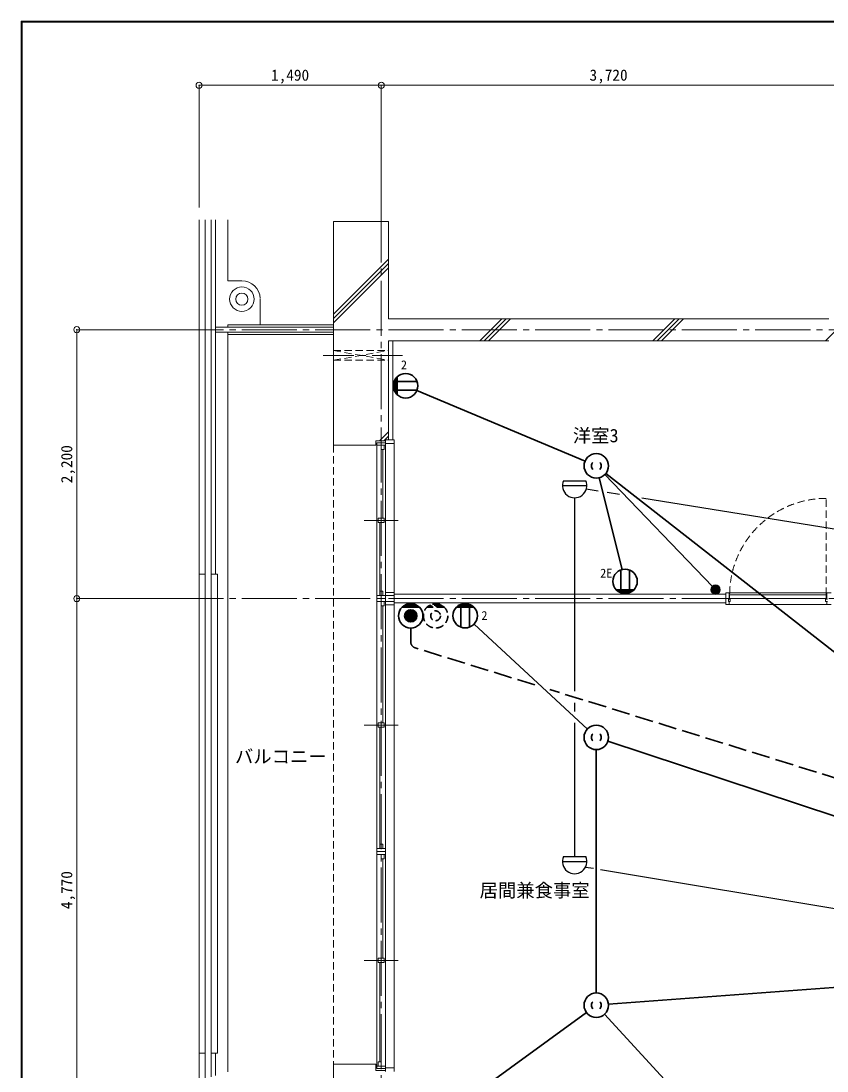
# Model space of a CAD drawing. Units: millimetres at full size, sheet at 1:50. Extents: x -9674 to 9699, y -6794 to 6791.
# Drawn here: x -9674 to -3081, y -1799 to 6791 of the extents above; entities that cross this region are included whole.
import ezdxf
from ezdxf.enums import TextEntityAlignment as Align

# ---------------------------------------------------------------- set-up
doc = ezdxf.new("R2010")
doc.units = ezdxf.units.MM
doc.header["$LTSCALE"] = 50
doc.header["$PDMODE"] = 32
doc.header["$PDSIZE"] = 50
for name, pattern in [('CHAIN1', [8, 5, -1, 1, -1]), ('CHAIN2', [12, 9, -1, 1, -1]), ('DASHED1', [1.8, 1.2, -0.6]), ('DASHED3', [4, 3, -1])]:
    doc.linetypes.add(name, pattern=pattern)
for name, color, linetype, lineweight in [('0-0_図面枠', 7, 'Continuous', 9), ('1-0_芯', 134, 'CHAIN2', 9), ('1-1_躯体', 134, 'Continuous', 9), ('1-2_間仕切', 134, 'Continuous', 9), ('1-3_建具', 134, 'Continuous', 9), ('1-6_ﾊﾞﾙｺﾆｰ・階段', 134, 'Continuous', 9), ('1-7_その他', 134, 'DASHED1', 9), ('1-8_ハッチ', 134, 'Continuous', 9), ('1-B_寸法', 134, 'Continuous', 9), ('1-C_梁', 134, 'DASHED1', 9), ('2-0_芯', 2, 'Continuous', 35), ('3-2', 3, 'DASHED1', 35), ('3-3', 1, 'Continuous', 25), ('3-E', 3, 'Continuous', 35)]:
    doc.layers.add(name, color=color, linetype=linetype, lineweight=lineweight)
doc.layers.add('1-A_文字', color=134, linetype='Continuous')
doc.styles.add('ＭＳ ゴシック', font='')
doc.styles.get('ＭＳ ゴシック').set_extended_font_data('MS Gothic')

msp = doc.modelspace()

# ---------------------------------------------------------------- linework, layer by layer
at = {"layer": '0-0_図面枠'}
for p, q in [((-9673.92, 6791.43), (-9673.92, -6793.93)), ((-9672.16, 6789.66), (-9672.16, -6792.16)), ((9697.16, 6789.66), (-9672.16, 6789.66)), ((-9670.4, 6787.9), (-9670.4, -6790.4)), ((9695.4, 6787.9), (-9670.4, 6787.9)), ((-9668.64, -6788.64), (-9668.64, 6786.14)), ((-9668.64, 6786.14), (9693.64, 6786.14)), ((-9666.87, 6784.38), (-9666.87, -6786.88)), ((9691.87, 6784.38), (-9666.87, 6784.38)), ((-9665.11, 6782.61), (-9665.11, -6785.11)), ((9690.11, 6782.61), (-9665.11, 6782.61)), ((9688.35, 6780.85), (-9663.35, 6780.85)), ((-9663.35, 6780.85), (-9663.35, -6783.35))]:
    msp.add_line(p, q, dxfattribs=at)
msp.add_lwpolyline([(9698.92, -6793.93), (9698.92, 6791.43), (-9673.92, 6791.43)], dxfattribs=at)
at = {"layer": '1-0_芯'}
for p, q in [((-6727.33, 5265.57), (-6727.33, -3704.43)), ((-8467.33, 4265.57), (8542.67, 4265.57)), ((-8467.33, 2065.57), (-3007.33, 2065.57))]:
    msp.add_line(p, q, dxfattribs=at)
at = {"layer": '1-1_躯体'}
for p, q in [((-6667.33, 5150.57), (-7117.33, 5150.57)), ((-7117.33, 5150.57), (-7117.33, 3320.57)), ((-6667.33, 5150.57), (-6667.33, 4355.57)), ((-3067.33, 4355.57), (-6667.33, 4355.57)), ((-3067.33, 4175.57), (-6667.33, 4175.57)), ((-6667.33, 4175.57), (-6667.33, 3365.57)), ((-6692.33, 3355.57), (-6772.33, 3355.57)), ((-6772.33, 3355.57), (-6772.33, 3320.57)), ((-6772.33, 3320.57), (-7117.33, 3320.57)), ((-6772.33, -1744.43), (-7117.33, -1744.43)), ((-7117.33, -1744.43), (-7117.33, -3664.43)), ((-6772.33, -1794.43), (-6772.33, -1744.43)), ((-6692.33, -1794.43), (-6772.33, -1794.43))]:
    msp.add_line(p, q, dxfattribs=at)
at = {"layer": '1-2_間仕切'}
for p, q in [((-6620.33, 2100.57), (-3907.33, 2100.57)), ((-6620.33, 2030.57), (-3907.33, 2030.57))]:
    msp.add_line(p, q, dxfattribs=at)
at = {"layer": '1-3_建具'}
for p, q in [((-6762.33, 3340.57), (-6762.33, 3305.57)), ((-6762.33, 3340.57), (-6692.33, 3340.57)), ((-6692.33, 3320.57), (-6762.33, 3320.57)), ((-6762.33, 3305.57), (-6762.33, 2105.57)), ((-6727.33, 3285.57), (-6727.33, 3320.57)), ((-6703.33, 3285.57), (-6727.33, 3285.57)), ((-6715.33, 3285.57), (-6715.33, 2723.07)), ((-6703.33, 3285.57), (-6703.33, 3320.57)), ((-6692.33, 3305.57), (-6692.33, 3340.57)), ((-6692.33, 3305.57), (-6692.33, 2105.57)), ((-6620.33, -1774.43), (-6620.33, 3335.57)), ((-6865.81, 2705.57), (-6588.85, 2705.57)), ((-6751.33, 2688.07), (-6751.33, 2723.07)), ((-6703.33, 2688.07), (-6751.33, 2688.07)), ((-6739.33, 2688.07), (-6739.33, 2125.57)), ((-6727.33, 2688.07), (-6727.33, 2723.07)), ((-6762.33, 2105.57), (-6762.33, 2025.57)), ((-6692.33, 2090.57), (-6762.33, 2090.57)), ((-6762.33, 2065.57), (-6692.33, 2065.57)), ((-6715.33, 2125.57), (-6739.33, 2125.57)), ((-6739.33, 2125.57), (-6739.33, 2090.57)), ((-6715.33, 2125.57), (-6715.33, 2090.57)), ((-6692.33, 2115.57), (-6620.33, 2115.57)), ((-6692.33, 2025.57), (-6692.33, 2105.57)), ((-6692.33, 2090.57), (-6620.33, 2090.57)), ((-3882.33, 2113.07), (-3907.33, 2113.07)), ((-3907.33, 2113.07), (-3907.33, 2018.07)), ((-3082.33, 2113.07), (-3882.33, 2113.07)), ((-3882.33, 2060.57), (-3882.33, 2113.07)), ((-3877.33, 2095.57), (-3877.33, 2065.57)), ((-3087.33, 2095.57), (-3877.33, 2095.57)), ((-3877.33, 2065.57), (-3087.33, 2065.57)), ((-3087.33, 2065.57), (-3087.33, 2095.57)), ((-3047.33, 2113.07), (-3082.33, 2113.07)), ((-3082.33, 2060.57), (-3082.33, 2113.07)), ((-6692.33, 2040.57), (-6762.33, 2040.57)), ((-6762.33, 2025.57), (-6762.33, 35.57)), ((-6727.33, 2005.57), (-6727.33, 2040.57)), ((-6703.33, 2005.57), (-6727.33, 2005.57)), ((-6715.33, 2005.57), (-6715.33, 1048.07)), ((-6703.33, 2005.57), (-6703.33, 2040.57)), ((-6692.33, 2040.57), (-6620.33, 2040.57)), ((-6692.33, 2025.57), (-6692.33, 35.57)), ((-6692.33, 2015.57), (-6620.33, 2015.57)), ((-3882.33, 2018.07), (-3907.33, 2018.07)), ((-3887.33, 2060.57), (-3887.33, 2040.57)), ((-3887.33, 2060.57), (-3872.33, 2060.57)), ((-3887.33, 2040.57), (-3872.33, 2040.57)), ((-3882.33, 2040.57), (-3882.33, 2018.07)), ((-3882.33, 2018.07), (-3082.33, 2018.07)), ((-3872.33, 2060.57), (-3872.33, 2040.57)), ((-3092.33, 2060.57), (-3092.33, 2040.57)), ((-3077.33, 2060.57), (-3092.33, 2060.57)), ((-3092.33, 2040.57), (-3077.33, 2040.57)), ((-3082.33, 2040.57), (-3082.33, 2018.07)), ((-3047.33, 2018.07), (-3082.33, 2018.07)), ((-6751.33, 1013.07), (-6751.33, 1048.07)), ((-6727.33, 1013.07), (-6727.33, 1048.07)), ((-6865.81, 1030.57), (-6588.85, 1030.57)), ((-6703.33, 1013.07), (-6751.33, 1013.07)), ((-6739.33, 1013.07), (-6739.33, 55.57)), ((-6762.33, 35.57), (-6762.33, -44.43)), ((-6692.33, 20.57), (-6762.33, 20.57)), ((-6715.33, 55.57), (-6739.33, 55.57)), ((-6739.33, 55.57), (-6739.33, 20.57)), ((-6715.33, 55.57), (-6715.33, 20.57)), ((-6692.33, -44.43), (-6692.33, 35.57)), ((-6762.33, -4.43), (-6692.33, -4.43)), ((-6692.33, -29.43), (-6762.33, -29.43)), ((-6762.33, -44.43), (-6762.33, -1744.43)), ((-6727.33, -64.43), (-6727.33, -29.43)), ((-6703.33, -64.43), (-6727.33, -64.43)), ((-6715.33, -64.43), (-6715.33, -876.93)), ((-6703.33, -64.43), (-6703.33, -29.43)), ((-6692.33, -44.43), (-6692.33, -1744.43)), ((-6865.81, -894.43), (-6588.85, -894.43)), ((-6751.33, -911.93), (-6751.33, -876.93)), ((-6703.33, -911.93), (-6751.33, -911.93)), ((-6739.33, -911.93), (-6739.33, -1724.43)), ((-6727.33, -911.93), (-6727.33, -876.93)), ((-6762.33, -1779.43), (-6762.33, -1744.43)), ((-6692.33, -1759.43), (-6762.33, -1759.43)), ((-6762.33, -1779.43), (-6692.33, -1779.43)), ((-6751.33, -1724.43), (-6727.33, -1724.43)), ((-6751.33, -1724.43), (-6751.33, -1759.43)), ((-6727.33, -1724.43), (-6727.33, -1759.43)), ((-6692.33, -1744.43), (-6692.33, -1779.43)), ((-6692.33, -1804.43), (-6692.33, -1774.43))]:
    msp.add_line(p, q, dxfattribs=at)
at = {"layer": '1-3_建具', "linetype": 'DASHED1'}
msp.add_line((-3087.33, 2095.57), (-3087.33, 2885.57), dxfattribs=at)
at = {"layer": '1-3_建具'}
for points in [[(-6620.33, 3365.57), (-6620.33, 3335.57), (-6692.33, 3335.57)], [(-6620.33, 3365.57), (-6692.33, 3365.57), (-6692.33, 3335.57)], [(-6703.33, 2688.07), (-6703.33, 2723.07), (-6751.33, 2723.07)], [(-6703.33, 1013.07), (-6703.33, 1048.07), (-6751.33, 1048.07)], [(-6703.33, -911.93), (-6703.33, -876.93), (-6751.33, -876.93)], [(-6620.33, -1804.43), (-6620.33, -1774.43), (-6692.33, -1774.43)]]:
    msp.add_lwpolyline(points, dxfattribs=at)
at = {"layer": '1-3_建具', "linetype": 'DASHED1'}
msp.add_arc((-3087.33, 2095.57), 790, 90, 180, dxfattribs=at)
at = {"layer": '1-6_ﾊﾞﾙｺﾆｰ・階段'}
for p, q in [((-8217.33, -1878.43), (-8217.33, 5165.57)), ((-8167.33, -1863.07), (-8167.33, 5165.57)), ((-8117.33, -1847.72), (-8117.33, 5165.57)), ((-8082.33, 2265.57), (-8082.33, 5165.57)), ((-7982.33, 4665.57), (-7982.33, 5165.57)), ((-7867.33, 4665.57), (-7982.33, 4665.57)), ((-7717.33, 4515.57), (-7717.33, 4305.57)), ((-7117.33, 4305.57), (-7982.33, 4305.57)), ((-7982.33, 4305.57), (-7982.33, 4285.57)), ((-7117.33, 4285.57), (-8082.33, 4285.57)), ((-7117.33, 4245.57), (-8082.33, 4245.57)), ((-7982.33, 4245.57), (-7982.33, -1806.26)), ((-7117.33, 4225.57), (-7982.33, 4225.57)), ((-8167.33, 2265.57), (-8217.33, 2265.57)), ((-8067.33, 2265.57), (-8117.33, 2265.57)), ((-8067.33, -1654.43), (-8067.33, 2265.57)), ((-8167.33, -1654.43), (-8217.33, -1654.43)), ((-8067.33, -1654.43), (-8117.33, -1654.43)), ((-8082.33, -1836.97), (-8082.33, -1654.43))]:
    msp.add_line(p, q, dxfattribs=at)
for radius in [100, 50]:
    msp.add_circle((-7867.33, 4515.57), radius, dxfattribs=at)
msp.add_arc((-7867.33, 4515.57), 150, 2.22671, 90, dxfattribs=at)
at = {"layer": '1-7_その他', "linetype": 'CHAIN1'}
msp.add_line((-6552.33, 4055.57), (-7217.33, 4055.57), dxfattribs=at)
at = {"layer": '1-7_その他'}
for p, q in [((-7117.33, 4095.57), (-6667.33, 4015.57)), ((-7117.33, 4015.57), (-6667.33, 4095.57)), ((-7117.33, 4095.57), (-6667.33, 4095.57)), ((-7117.33, 4015.57), (-6667.33, 4015.57))]:
    msp.add_line(p, q, dxfattribs=at)
at = {"layer": '1-8_ハッチ'}
for p, q in [((-7117.33, 4393.01), (-6667.33, 4843.01)), ((-7117.33, 4357.66), (-6667.33, 4807.66)), ((-7117.33, 4322.3), (-6667.33, 4772.3)), ((-3092.13, 4175.57), (-2617.33, 4650.37)), ((-5920.56, 4175.57), (-5740.56, 4355.57)), ((-5885.2, 4175.57), (-5705.2, 4355.57)), ((-5849.84, 4175.57), (-5669.84, 4355.57)), ((-4506.34, 4175.57), (-4326.34, 4355.57)), ((-4470.99, 4175.57), (-4290.99, 4355.57)), ((-4435.63, 4175.57), (-4255.63, 4355.57)), ((-6632.33, 4175.57), (-6632.33, 3365.57)), ((-6740.56, 3355.57), (-6667.33, 3428.8)), ((-6705.2, 3355.57), (-6667.33, 3393.45)), ((-6775.56, 3320.57), (-6772.33, 3323.8))]:
    msp.add_line(p, q, dxfattribs=at)
at = {"layer": '1-B_寸法'}
for p, q in [((-8217.33, 5265.57), (-8217.33, 6265.57)), ((-8217.33, 6265.57), (-6727.33, 6265.57)), ((-6727.33, 5265.57), (-6727.33, 6265.57)), ((-6727.33, 6265.57), (-3007.33, 6265.57)), ((-9217.33, 4265.57), (-8467.33, 4265.57)), ((-9217.33, 4265.57), (-9217.33, 2065.57)), ((-9217.33, 2065.57), (-8467.33, 2065.57)), ((-9217.33, 2065.57), (-9217.33, -2704.43))]:
    msp.add_line(p, q, dxfattribs=at)
for p in [(-8217.33, 6265.57), (-6727.33, 6265.57), (-9217.33, 4265.57), (-9217.33, 2065.57)]:
    msp.add_point(p, dxfattribs=at)
at = {"layer": '1-C_梁'}
msp.add_line((-7117.33, 3320.57), (-7117.33, -1744.43), dxfattribs=at)
at = {"layer": '2-0_芯'}
for p, q in [((-6607.07, 3868.19), (-6607.07, 3745.57)), ((-6601.07, 3875.22), (-6601.07, 3738.53)), ((-6598.07, 3878.29), (-6598.07, 3735.46)), ((-6625.07, 3831.2), (-6625.07, 3782.56)), ((-6621.75, 3841.88), (-6434.36, 3841.88)), ((-6619.07, 3848.34), (-6619.07, 3765.41)), ((-6613.07, 3859.55), (-6613.07, 3754.2)), ((-6621.75, 3771.88), (-6434.36, 3771.88)), ((-6435.84, 3768.15), (-5060.29, 3190.42)), ((-4757, 2303.52), (-4943.95, 3054.66)), ((-4017.38, 2164.24), (-4898.75, 3079.66)), ((-1859.27, 718.38), (-4889.36, 3090.07)), ((-4767.84, 2112.77), (-4767.84, 2300.16)), ((-4697.84, 2112.77), (-4697.84, 2300.16)), ((-4027.11, 2147.91), (-3957.7, 2147.91)), ((-4022.86, 2157.51), (-3961.95, 2157.51)), ((-4014.01, 2167.11), (-3970.8, 2167.11)), ((-4661.43, 2136.45), (-4804.26, 2136.45)), ((-4664.5, 2133.45), (-4801.19, 2133.45)), ((-4671.53, 2127.45), (-4794.15, 2127.45)), ((-4680.16, 2121.45), (-4785.52, 2121.45)), ((-4691.38, 2115.45), (-4774.31, 2115.45)), ((-4708.52, 2109.45), (-4757.16, 2109.45)), ((-4028.41, 2138.31), (-3956.4, 2138.31)), ((-4027.11, 2128.7), (-3957.7, 2128.7)), ((-4022.86, 2119.1), (-3961.95, 2119.1)), ((-4014.01, 2109.5), (-3970.8, 2109.5)), ((-5969.46, 1995.49), (-6112.29, 1995.49)), ((-5972.53, 1998.49), (-6109.21, 1998.49)), ((-5979.56, 2004.49), (-6102.18, 2004.49)), ((-5988.19, 2010.49), (-6093.55, 2010.49)), ((-5999.41, 2016.49), (-6082.34, 2016.49)), ((-6075.87, 2019.17), (-6075.87, 1831.78)), ((-6016.55, 2022.49), (-6065.19, 2022.49)), ((-6005.87, 2019.17), (-6005.87, 1831.78)), ((-5967.55, 1857.45), (-5041.4, 998.11)), ((-3001.33, 279.66), (-4873.16, 898.7)), ((-4968.1, 830.1), (-4968.1, -1161.15)), ((-2028.15, -1041.66), (-4868.38, -1253.7)), ((-6163.67, -2130.58), (-5048.97, -1319.96)), ((-3887.23, -2437.95), (-4900.46, -1334.79))]:
    msp.add_line(p, q, dxfattribs=at)
for centre, radius in [((-6528.05, 3806.88), 100.02), ((-4968.1, 3151.7), 100), ((-4732.84, 2206.46), 100.02), ((-3992.41, 2138.31), 36.01), ((-6040.87, 1925.48), 100.02), ((-4968.1, 930.1), 100), ((-4968.1, -1261.15), 100)]:
    msp.add_circle(centre, radius, dxfattribs=at)
for centre, start, end in [((-4968.02, 3151.7), 134.60828, 225.39175), ((-4968.18, 3151.7), 314.60828, 45.39175), ((-4968.02, 930.1), 134.60828, 225.39175), ((-4968.18, 930.1), 314.60828, 45.39175), ((-4968.02, -1261.15), 134.60828, 225.39175), ((-4968.18, -1261.15), 314.60828, 45.39175)]:
    msp.add_arc(centre, 40.08, start, end, dxfattribs=at)
at = {"layer": '3-2'}
for p, q in [((-6211.26, 1994.83), (-6354.09, 1994.83)), ((-6217.68, 2000.83), (-6347.67, 2000.83)), ((-6225.44, 2006.83), (-6339.91, 2006.83)), ((-6235.18, 2012.83), (-6330.17, 2012.83)), ((-6248.56, 2018.83), (-6316.79, 2018.83))]:
    msp.add_line(p, q, dxfattribs=at)
for radius in [100, 40]:
    msp.add_circle((-6282.68, 1924.83), radius, dxfattribs=at)
at = {"layer": '3-3'}
for p, q in [((-5237.08, 3030.28), (-5053.71, 3030.28)), ((-5245.42, 2990.27), (-5045.38, 2990.27)), ((-4952.33, 2944.54), (-5049.98, 2960.26)), ((-4777.09, 2916.33), (-4879.74, 2932.86)), ((-5145.4, 2890.25), (-5145.4, 1307.01)), ((-933.18, 2297.49), (-4594.9, 2887)), ((-5145.4, 1213.59), (-5145.4, 1141.97)), ((-5145.4, 1048.56), (-5145.4, -45.52)), ((-5245.42, -85.53), (-5045.38, -85.53)), ((-5237.08, -45.52), (-5053.71, -45.52)), ((-5056.01, -130.41), (-4992.23, -141.03)), ((-4934.32, -150.66), (-2228.22, -601.07))]:
    msp.add_line(p, q, dxfattribs=at)
for centre in [(-5145.4, 2990.28), (-5145.4, -85.52)]:
    msp.add_arc(centre, 100.03, 156.4305, 23.56947, dxfattribs=at)
at = {"layer": '3-E'}
for p, q in [((-6414.37, 1994.83), (-6557.2, 1994.83)), ((-6420.79, 2000.83), (-6550.78, 2000.83)), ((-6428.55, 2006.83), (-6543.02, 2006.83)), ((-6438.29, 2012.83), (-6533.28, 2012.83)), ((-6451.67, 2018.83), (-6519.9, 2018.83)), ((-6530.79, 1903.03), (-6530.79, 1946.62)), ((-6525.79, 1894.83), (-6525.79, 1954.83)), ((-6520.79, 1889.12), (-6520.79, 1960.53)), ((-6515.79, 1884.83), (-6515.79, 1964.83)), ((-6510.79, 1881.52), (-6510.79, 1968.13)), ((-6505.79, 1879), (-6505.79, 1970.65)), ((-6500.79, 1877.13), (-6500.79, 1972.52)), ((-6495.79, 1875.84), (-6495.79, 1973.81)), ((-6490.79, 1875.08), (-6490.79, 1974.57)), ((-6485.79, 1874.83), (-6485.79, 1974.83)), ((-6480.79, 1875.08), (-6480.79, 1974.57)), ((-6475.79, 1875.84), (-6475.79, 1973.81)), ((-6470.79, 1877.13), (-6470.79, 1972.52)), ((-6465.79, 1879), (-6465.79, 1970.65)), ((-6460.79, 1881.52), (-6460.79, 1968.13)), ((-6455.79, 1884.83), (-6455.79, 1964.83)), ((-6450.79, 1889.12), (-6450.79, 1960.53)), ((-6445.79, 1894.83), (-6445.79, 1954.83)), ((-6440.79, 1903.03), (-6440.79, 1946.62))]:
    msp.add_line(p, q, dxfattribs=at)
at = {"layer": '3-E', "linetype": 'DASHED3'}
for p, q in [((-6485.79, 1710.78), (-6485.79, 1824.83)), ((-5469.98, 1359.23), (-6450.58, 1663.02)), ((-2212.76, 350.16), (-5349.42, 1321.88))]:
    msp.add_line(p, q, dxfattribs=at)
at = {"layer": '3-E'}
for radius in [100, 50]:
    msp.add_circle((-6485.79, 1924.83), radius, dxfattribs=at)
at = {"layer": '3-E', "linetype": 'DASHED3'}
msp.add_arc((-6435.79, 1710.78), 50, 180, 252.78727, dxfattribs=at)

# ---------------------------------------------------------------- texts
at = {"layer": '1-A_文字', "style": 'ＭＳ ゴシック'}
for s, p in [('洋室3', (-5160.27, 3311.41)), ('バルコニー', (-7923.71, 685.97)), ('居間兼食事室', (-5922.75, -409.55))]:
    msp.add_text(s, height=110, dxfattribs=at).set_placement(p, align=Align.BOTTOM_LEFT)
at = {"layer": '1-B_寸法', "style": 'ＭＳ ゴシック'}
for s, p in [('1,490', (-7628.58, 6275.57)), ('3,720', (-5023.58, 6275.57))]:
    msp.add_text(s, height=91.64, dxfattribs=at).set_placement(p, align=Align.BOTTOM_LEFT)
for s, p in [('2,200', (-9227.33, 3009.32)), ('4,770', (-9227.33, -475.68))]:
    msp.add_text(s, height=91.64, rotation=90, dxfattribs=at).set_placement(p, align=Align.BOTTOM_LEFT)
at = {"layer": '2-0_芯', "color": 7, "style": 'ＭＳ ゴシック'}
for s, p in [('2', (-6566.35, 3919.37)), ('2E', (-4936.62, 2215.25)), ('2', (-5908.06, 1868.65))]:
    msp.add_text(s, height=73.31, dxfattribs=at).set_placement(p, align=Align.BOTTOM_LEFT)

doc.saveas('drawing.dxf')
